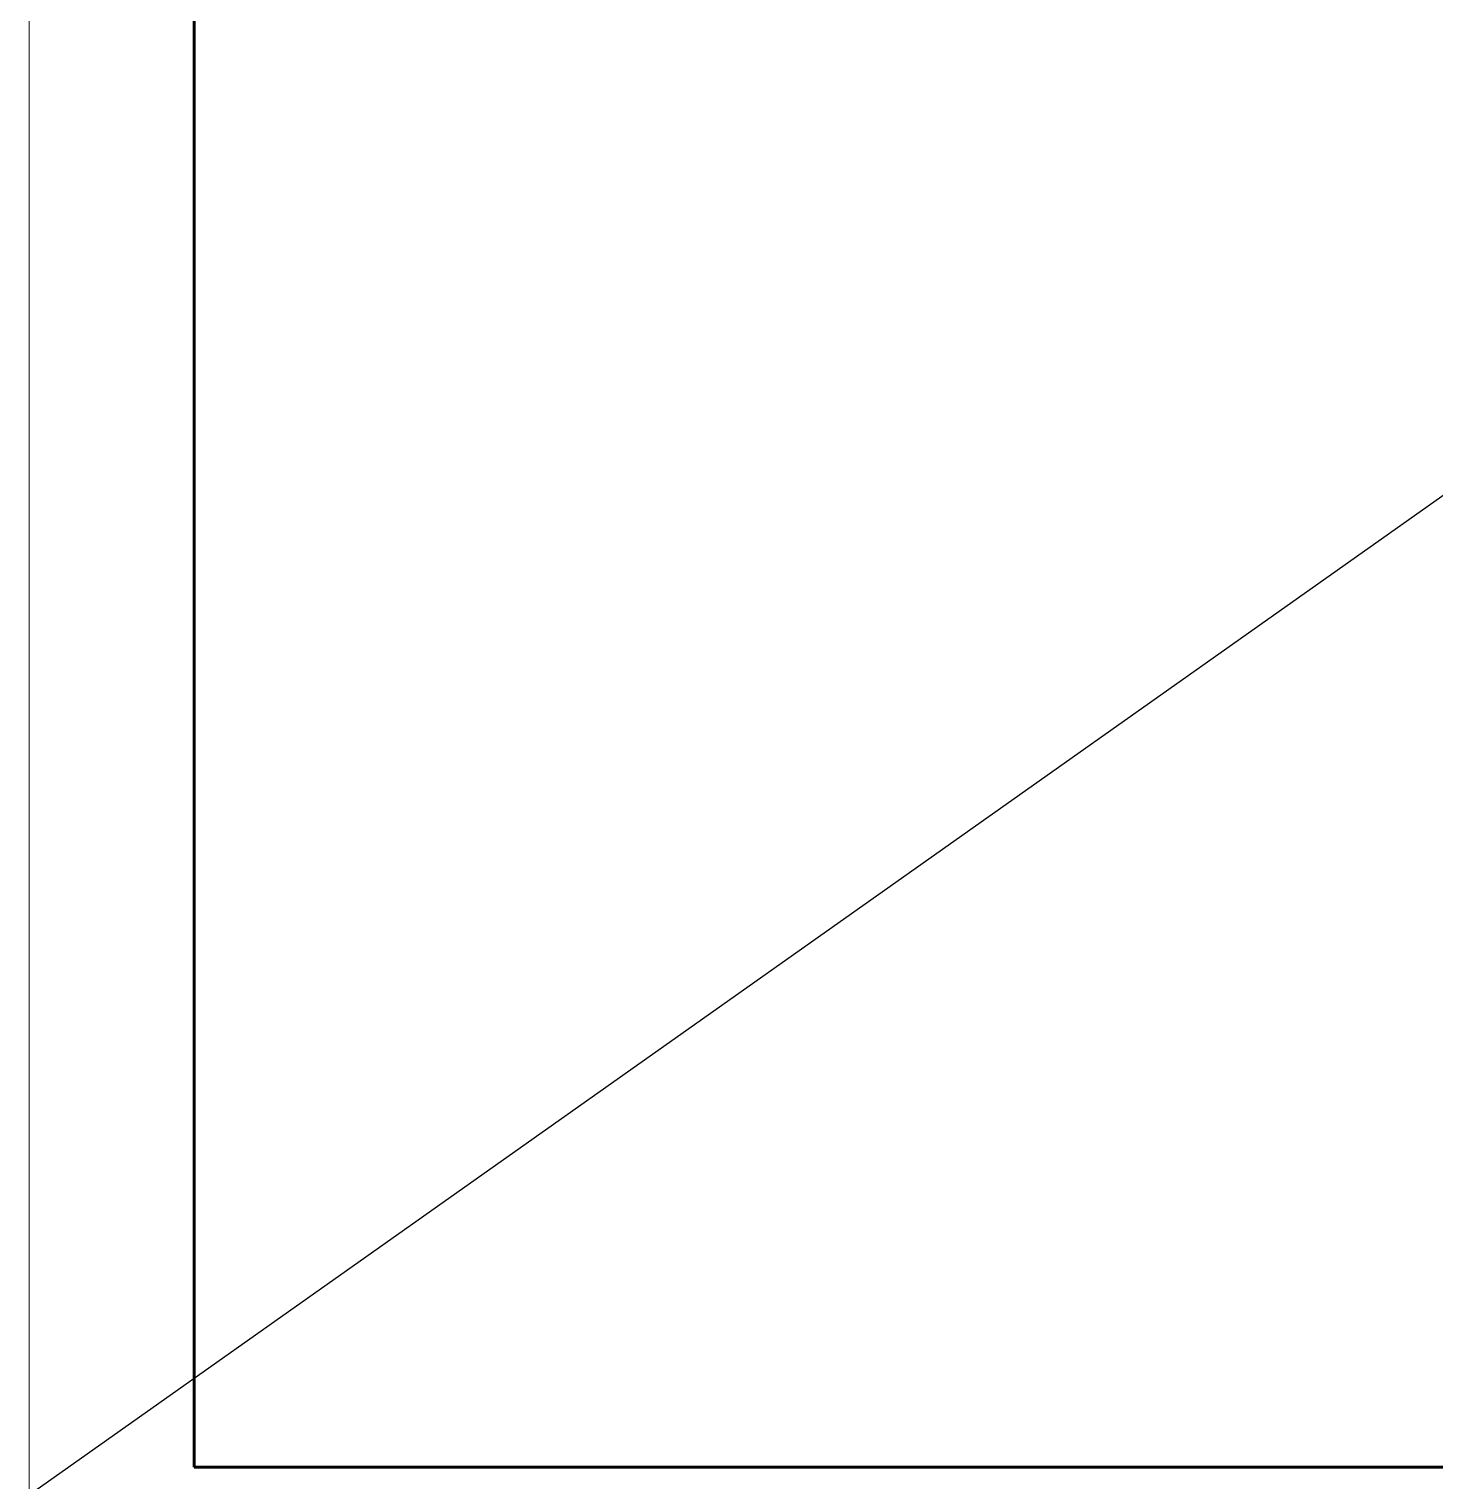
# Model space of a CAD drawing. Header units: inches. Extents: x 541671 to 837720, y 76128 to 1008472.
# Drawn here: x 604872 to 661463, y 384717 to 443175 of the extents above; entities that cross this region are included whole.
import ezdxf
from ezdxf.enums import TextEntityAlignment as Align

# ---------------------------------------------------------------- set-up
doc = ezdxf.new("R2010")
doc.units = ezdxf.units.IN
doc.header["$MEASUREMENT"] = 0
doc.layers.get('0').update_dxf_attribs({"lineweight": 18})
doc.layers.add('KCS_Plotter', color=11, linetype='Continuous', plot=False)
doc.layers.add('Khungten_LCDI', color=7, linetype='Continuous')
doc.layers.add('LC Net thay', color=7, linetype='Continuous', lineweight=25)
doc.layers.add('LC Text1', color=3, linetype='Continuous', lineweight=20)
doc.styles.add('Khungten', font='VHAVAN_2.TTF', dxfattribs={"width": 0.8, "height": 5000})
doc.styles.add('Title', font='VHAVAN_2.TTF', dxfattribs={"width": 0.8})

# ---------------------------------------------------------------- blocks, each defined once
blk = doc.blocks.new('lcdi fix')
at = {"layer": 'Defpoints', "lineweight": 0}
blk.add_lwpolyline([(-1200, -14850), (-1200, 14850), (40800, 14850), (40800, -14850)], close=True, dxfattribs=at)
at = {"layer": 'Khungten_LCDI', "color": 5, "lineweight": 60}
blk.add_lwpolyline([(0, -14650), (0, 14650), (40600, 14650), (40600, -14650)], close=True, dxfattribs=at)
at = {"color": 7, "style": 'Khungten', "width": 0.8}
for tag, p in [('REVISION', (39499, -10746)), ('NGAYHT', (39546, -11609))]:
    blk.add_attdef(tag, text='', height=200, dxfattribs=at).set_placement(p, align=Align.CENTER)
at = {"layer": 'LC Text1', "style": 'Title', "width": 1.824646}
for tag, p, p2 in [('TENBANVE1', (36913, -8886), (40339, -8886)), ('TENBANVE2', (36913, -9562), (40339, -9562))]:
    blk.add_attdef(tag, text='', height=250, dxfattribs=at).set_placement(p, p2, align=Align.FIT)
at = {"layer": 'LC Text1', "style": 'Title', "width": 0.7}
blk.add_attdef('SOBANVE', text='', height=250, dxfattribs=at).set_placement((39562, -13896), align=Align.CENTER)

msp = doc.modelspace()

# ---------------------------------------------------------------- linework, layer by layer
at = {"layer": 'KCS_Plotter', "ltscale": 50}
msp.add_line((604872, 384157.4), (837720, 548814.2), dxfattribs=at)

# ---------------------------------------------------------------- block references
at = {"layer": 'LC Net thay', "xscale": 5.543999978195854, "yscale": 5.543999978195854, "zscale": 5.543999978195854}
msp.add_blockref('lcdi fix', (611524.8, 466485.8), dxfattribs=at)

doc.saveas('drawing.dxf')
